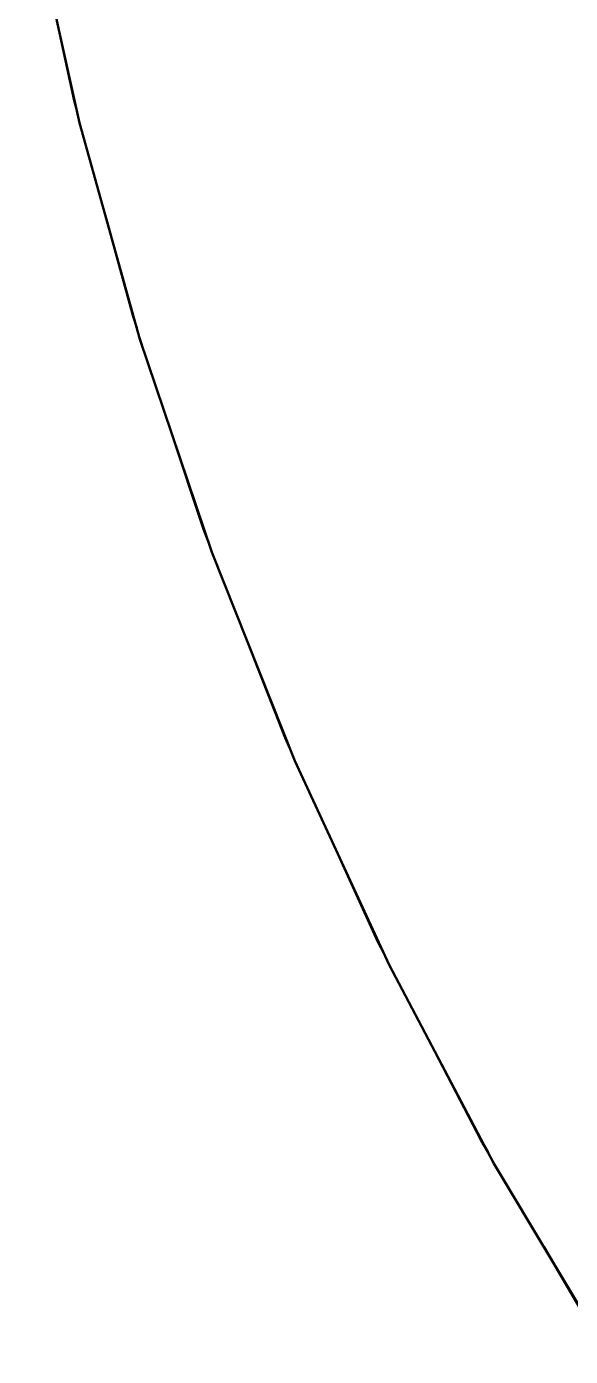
# Model space of a CAD drawing. Header units: millimetres. Extents: x 0 to 420, y 0 to 297.
# Drawn here: x 172.78 to 176.39, y 229 to 237.85 of the extents above; entities that cross this region are included whole.
import ezdxf

# ---------------------------------------------------------------- set-up
doc = ezdxf.new("R2010")
doc.units = ezdxf.units.MM
doc.linetypes.add('DASHED', pattern=[1.524, 1.27, -0.254])
doc.layers.add('HIDDEN', color=8, linetype='DASHED', lineweight=25)
doc.layers.add('VISIBLE', color=7, linetype='CONTINUOUS', lineweight=50)

msp = doc.modelspace()

# ---------------------------------------------------------------- linework, layer by layer
at = {"layer": 'HIDDEN'}
for points in [[(173.09321, 237.35485), (172.77809, 238.81192)], [(173.09321, 237.35485), (172.77809, 238.81192)], [(173.48543, 235.91663), (173.09321, 237.35485)], [(173.48543, 235.91663), (173.09321, 237.35485)], [(173.30689, 236.57131), (173.11338, 237.2809)], [(173.95364, 234.50131), (173.48543, 235.91663)], [(173.95364, 234.50131), (173.48543, 235.91663)], [(173.74131, 235.14314), (173.51021, 235.84171)], [(174.49651, 233.11292), (173.95364, 234.50131)], [(174.49651, 233.11292), (173.95364, 234.50131)], [(174.25125, 233.74018), (173.9832, 234.42572)], [(175.11251, 231.7554), (174.49651, 233.11292)], [(175.11251, 231.7554), (174.49651, 233.11292)], [(174.83525, 232.36641), (174.53098, 233.03696)], [(175.79988, 230.43258), (175.11251, 231.7554)], [(175.79988, 230.43258), (175.11251, 231.7554)], [(175.49165, 231.02574), (175.15201, 231.67937)], [(176.55668, 229.14821), (175.79988, 230.43258)], [(176.55668, 229.14821), (175.79988, 230.43258)], [(176.21859, 229.72199), (175.84452, 230.35682)]]:
    msp.add_lwpolyline(points, dxfattribs=at)
at = {"layer": 'VISIBLE'}
for points in [[(173.12993, 237.20631), (172.806, 238.66605)], [(173.09321, 237.35485), (172.94922, 238.02062)], [(173.11338, 237.2809), (173.09321, 237.35485)], [(173.53133, 235.76595), (173.12993, 237.20631)], [(173.48543, 235.91663), (173.30689, 236.57131)], [(173.51021, 235.84171), (173.48543, 235.91663)], [(174.00904, 234.34907), (173.53133, 235.76595)], [(173.95364, 234.50131), (173.74131, 235.14314)], [(173.9832, 234.42572), (173.95364, 234.50131)], [(174.56171, 232.95971), (174.00904, 234.34907)], [(174.49651, 233.11292), (174.25125, 233.74018)], [(174.53098, 233.03696), (174.49651, 233.11292)], [(175.18776, 231.60183), (174.56171, 232.95971)], [(175.11251, 231.7554), (174.83525, 232.36641)], [(175.15201, 231.67937), (175.11251, 231.7554)], [(175.88541, 230.27931), (175.18776, 231.60183)], [(175.79988, 230.43258), (175.49165, 231.02574)], [(175.84452, 230.35682), (175.79988, 230.43258)], [(176.65266, 228.99592), (175.88541, 230.27931)], [(176.55668, 229.14821), (176.21859, 229.72199)]]:
    msp.add_lwpolyline(points, dxfattribs=at)

doc.saveas('drawing.dxf')
